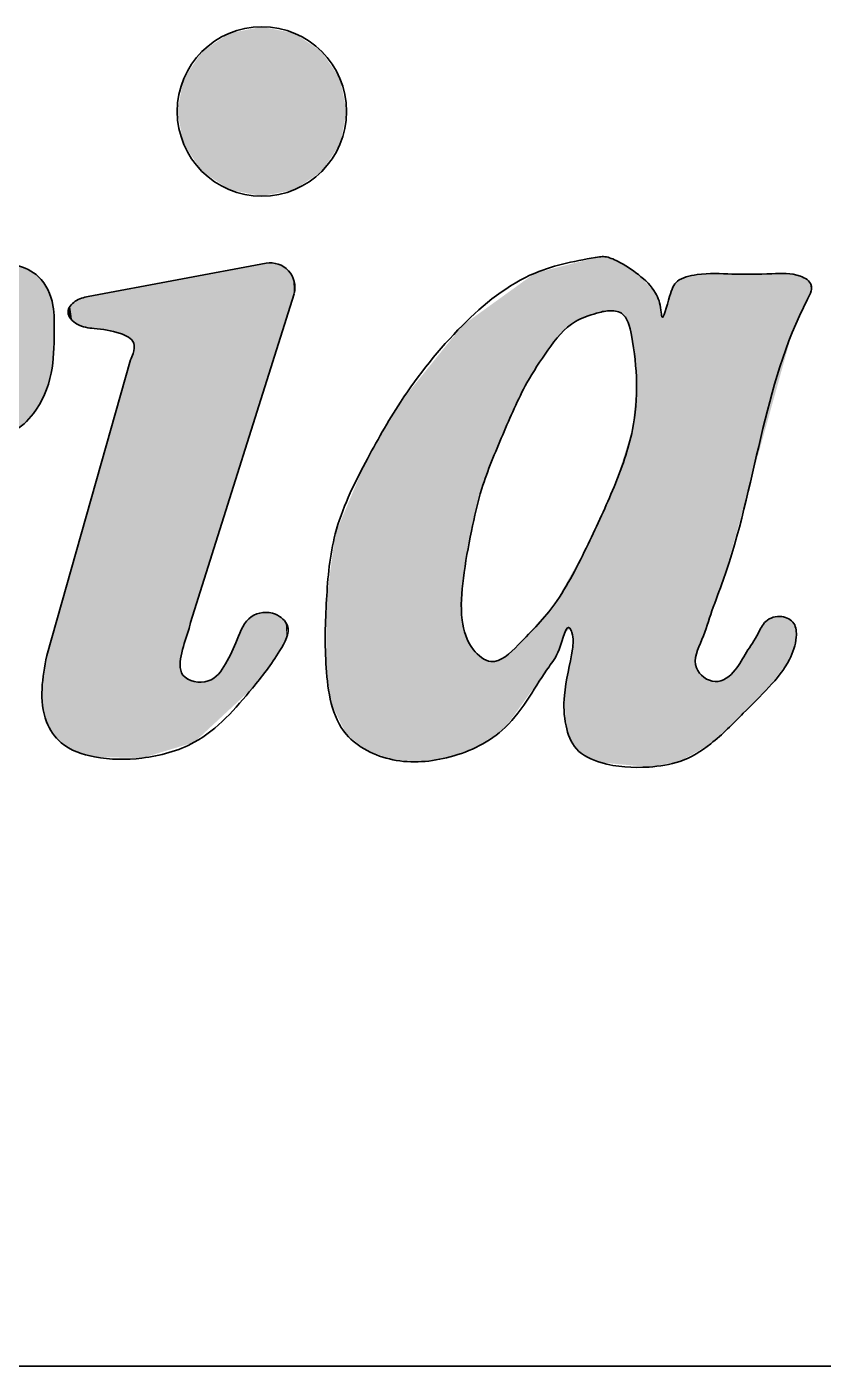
# Model space of a CAD drawing. Extents: x 23 to 417, y 3 to 294.
# Drawn here: x 306.993 to 308.525, y 38.238 to 40.814 of the extents above; entities that cross this region are included whole.
import ezdxf

# ---------------------------------------------------------------- set-up
doc = ezdxf.new("R2010")
doc.units = 0
doc.layers.get('0').update_dxf_attribs({"lineweight": 13})
doc.layers.add('6', color=7, linetype='Continuous', lineweight=13)

# ---------------------------------------------------------------- blocks, each defined once
blk = doc.blocks.new('BLOCK3403')
at = {"color": 6, "lineweight": 5}
for points in [[(308.0947, 40.3714), (307.9707, 40.3399), (308.0196, 40.2225), (307.9956, 40.1917)], [(308.0947, 40.3714), (308.0196, 40.2225), (308.089, 40.2628), (308.0485, 40.2469)], [(308.0947, 40.3714), (308.089, 40.2628), (308.1047, 40.3714), (308.1131, 40.2674)], [(308.1296, 40.3626), (308.1047, 40.3714), (308.1256, 40.2667), (308.1131, 40.2674)], [(308.1296, 40.3626), (308.1256, 40.2667), (308.1368, 40.2627)], [(308.1697, 40.3369), (308.1296, 40.3626), (308.15, 40.2449), (308.1368, 40.2627)], [(307.9707, 40.3399), (307.8309, 40.239), (307.9086, 40.0288), (307.8685, 39.9253)], [(307.9707, 40.3399), (307.9086, 40.0288), (307.9956, 40.1917), (307.9552, 40.1288)], [(308.1697, 40.3369), (308.15, 40.2449), (308.166, 40.1291), (308.1562, 40.2204)], [(308.1697, 40.3369), (308.166, 40.1291), (308.2027, 40.3015), (308.19, 39.39)], [(308.2495, 39.4008), (308.2446, 40.3243), (308.2328, 40.3048), (308.2398, 40.3192)], [(308.2446, 40.3243), (308.2495, 39.4008), (308.2616, 40.3326), (308.2793, 39.587)], [(308.2616, 40.3326), (308.2793, 39.587), (308.2824, 40.3369), (308.2796, 39.6005)], [(308.2824, 40.3369), (308.2796, 39.6005), (308.289, 39.6283)], [(308.3496, 40.3381), (308.2824, 40.3369), (308.2919, 39.6353), (308.289, 39.6283)], [(308.3496, 40.3381), (308.2919, 39.6353), (308.3328, 39.7494), (308.3112, 39.69)], [(308.4648, 40.2235), (308.3496, 40.3381), (308.3328, 39.7494)], [(308.4648, 40.2235), (308.4538, 40.3392), (308.3496, 40.3381), (308.4264, 40.3387)], [(308.4648, 40.2235), (308.4951, 40.2894), (308.4538, 40.3392), (308.4815, 40.3339)], [(308.4951, 40.2894), (308.4942, 40.3273), (308.4815, 40.3339)], [(308.5019, 40.3057), (308.499, 40.3227), (308.4951, 40.2894), (308.4942, 40.3273)], [(308.5026, 40.3115), (308.5019, 40.3171), (308.5019, 40.3057), (308.499, 40.3227)], [(308.2495, 39.4008), (308.2027, 40.3015), (308.19, 39.39)], [(308.2495, 39.4008), (308.2129, 40.2686), (308.2027, 40.3015), (308.2092, 40.2866)], [(308.2495, 39.4008), (308.2328, 40.3048), (308.2211, 40.2658), (308.2296, 40.2949)], [(308.2495, 39.4008), (308.2211, 40.2658), (308.2129, 40.2686), (308.2147, 40.256)], [(307.8309, 40.239), (307.7121, 40.0918), (307.8075, 39.4095), (307.7526, 39.4002)], [(307.8309, 40.239), (307.8075, 39.4095), (307.8329, 39.7529), (307.8305, 39.6725)], [(307.8309, 40.239), (307.8329, 39.7529), (307.8685, 39.9253), (307.8485, 39.8435)], [(308.1227, 39.9286), (308.19, 39.39), (308.1581, 40.0388), (308.166, 40.1291)], [(307.6445, 39.9755), (307.6476, 39.4216), (307.7121, 40.0918), (307.6969, 39.404)], [(307.7121, 40.0918), (307.6969, 39.404), (307.7526, 39.4002)], [(307.5866, 39.8386), (307.6077, 39.4529), (307.6445, 39.9755), (307.6476, 39.4216)], [(308.0727, 39.8185), (308.0976, 39.3986), (308.1227, 39.9286), (308.19, 39.39)], [(307.5696, 39.7118), (307.5789, 39.5121), (307.5866, 39.8386), (307.6077, 39.4529)], [(308.0727, 39.8185), (308.0086, 39.7037), (308.0276, 39.6469), (308.0169, 39.6156)], [(308.0727, 39.8185), (308.0276, 39.6469), (308.0415, 39.6485), (308.0378, 39.657)], [(308.0727, 39.8185), (308.0415, 39.6485), (308.0505, 39.4248), (308.0439, 39.6321)], [(308.0505, 39.4248), (308.0718, 39.4087), (308.0727, 39.8185), (308.0976, 39.3986)], [(307.5789, 39.5121), (307.5696, 39.7118), (307.569, 39.5808)], [(307.9976, 39.5828), (308.0169, 39.6156), (307.9383, 39.6249), (308.0086, 39.7037)], [(307.8638, 39.431), (307.8373, 39.6428), (307.8075, 39.4095), (307.8305, 39.6725)], [(308.4207, 39.5435), (308.4287, 39.6779), (308.3999, 39.6468), (308.4146, 39.67)], [(308.4601, 39.5967), (308.4287, 39.6779), (308.4207, 39.5435)], [(308.4601, 39.5967), (308.4454, 39.6792), (308.4287, 39.6779), (308.437, 39.6794)], [(308.4601, 39.5967), (308.4643, 39.671), (308.4454, 39.6792), (308.4587, 39.6749)], [(308.4207, 39.5435), (308.3999, 39.6468), (308.3714, 39.4933), (308.3775, 39.6106)], [(308.4688, 39.6174), (308.4686, 39.6661), (308.4601, 39.5967), (308.4643, 39.671)], [(308.4688, 39.6174), (308.4732, 39.6399), (308.4686, 39.6661), (308.473, 39.6538)], [(307.8638, 39.431), (307.868, 39.6005), (307.8373, 39.6428), (307.8524, 39.6155)], [(307.9976, 39.5828), (307.9383, 39.6249), (307.9131, 39.4657), (307.9322, 39.6187)], [(308.0426, 39.6164), (308.0377, 39.4454), (308.0439, 39.6321), (308.0505, 39.4248)], [(307.9131, 39.4657), (307.868, 39.6005), (307.8638, 39.431)], [(307.9131, 39.4657), (307.8929, 39.593), (307.868, 39.6005), (307.886, 39.5928)], [(307.9131, 39.4657), (307.9322, 39.6187), (307.8929, 39.593), (307.9064, 39.5978)], [(308.0426, 39.6164), (308.0273, 39.5274), (308.0377, 39.4454), (308.0303, 39.4693)], [(308.3714, 39.4933), (308.3775, 39.6106), (308.3385, 39.5607), (308.3559, 39.5766)], [(308.3089, 39.4347), (308.2811, 39.5805), (308.2495, 39.4008), (308.2793, 39.587)], [(308.3089, 39.4347), (308.2956, 39.5625), (308.2811, 39.5805), (308.2869, 39.5707)], [(308.3089, 39.4347), (308.3174, 39.5543), (308.2956, 39.5625), (308.3061, 39.5567)], [(308.3714, 39.4933), (308.3385, 39.5607), (308.3089, 39.4347), (308.3174, 39.5543)]]:
    blk.add_solid(points, dxfattribs=at)
blk = doc.blocks.new('BLOCK3404')
at = {"color": 6, "lineweight": 5}
for points in [[(307.4534, 40.3589), (307.1109, 40.295), (307.1731, 40.2238), (307.1225, 40.2334)], [(307.4534, 40.3589), (307.1731, 40.2238), (307.1987, 40.2053), (307.1888, 40.2166)], [(307.4534, 40.3589), (307.1987, 40.2053), (307.2146, 39.4071), (307.1997, 40.2007)], [(307.4534, 40.3589), (307.2146, 39.4071), (307.3053, 39.6566), (307.2911, 39.6093)], [(307.4534, 40.3589), (307.3053, 39.6566), (307.3083, 39.6677)], [(307.5067, 40.2982), (307.4534, 40.3589), (307.3083, 39.6677)], [(307.5067, 40.2982), (307.4652, 40.3595), (307.4534, 40.3589), (307.4593, 40.3596)], [(307.5067, 40.2982), (307.4767, 40.3571), (307.4652, 40.3595), (307.471, 40.3587)], [(307.5067, 40.2982), (307.4874, 40.352), (307.4767, 40.3571), (307.4822, 40.3549)], [(307.5067, 40.2982), (307.4964, 40.3444), (307.4874, 40.352), (307.4921, 40.3485)], [(307.5067, 40.2982), (307.5032, 40.3348), (307.4964, 40.3444), (307.5001, 40.3398)], [(307.5067, 40.2982), (307.5075, 40.3237), (307.5032, 40.3348), (307.5057, 40.3294)], [(307.5067, 40.2982), (307.5073, 40.3003), (307.5075, 40.3237), (307.5085, 40.3061)], [(307.5075, 40.3237), (307.5085, 40.3061), (307.5086, 40.3179), (307.5089, 40.312)], [(307.086, 40.2856), (307.0901, 40.2415), (307.1109, 40.295), (307.1061, 40.2356)], [(307.1109, 40.295), (307.1061, 40.2356), (307.1225, 40.2334)], [(307.0727, 40.2618), (307.0766, 40.2765), (307.0724, 40.2652)], [(307.0727, 40.2618), (307.0754, 40.2551), (307.0766, 40.2765), (307.0804, 40.2489)], [(307.0766, 40.2765), (307.0804, 40.2489), (307.086, 40.2856), (307.0901, 40.2415)], [(307.2146, 39.4071), (307.1997, 40.2007), (307.1975, 40.1854), (307.1989, 40.1905)], [(307.1926, 40.1729), (307.0314, 39.6042), (307.0592, 39.4365), (307.0427, 39.455)], [(307.1926, 40.1729), (307.0592, 39.4365), (307.1236, 39.4095), (307.0893, 39.419)], [(307.2146, 39.4071), (307.1975, 40.1854), (307.1236, 39.4095), (307.1926, 40.1729)], [(307.427, 39.5415), (307.4248, 39.6789), (307.4028, 39.6475), (307.4157, 39.6703)], [(307.4471, 39.687), (307.4248, 39.6789), (307.48, 39.6137), (307.427, 39.5415)], [(307.4471, 39.687), (307.48, 39.6137), (307.4595, 39.6868)], [(307.48, 39.6137), (307.4716, 39.6836), (307.4595, 39.6868)], [(307.4928, 39.6381), (307.4857, 39.6746), (307.48, 39.6137), (307.4716, 39.6836)], [(307.4944, 39.6618), (307.491, 39.6686), (307.4928, 39.6381), (307.4857, 39.6746)], [(307.427, 39.5415), (307.4028, 39.6475), (307.3755, 39.5883), (307.3977, 39.6351)], [(307.0314, 39.6042), (307.0224, 39.5403), (307.031, 39.477), (307.0233, 39.5081)], [(307.0314, 39.6042), (307.031, 39.477), (307.0427, 39.455)], [(307.2146, 39.4071), (307.2881, 39.5865), (307.2911, 39.6093)], [(307.3152, 39.4376), (307.2893, 39.5759), (307.2146, 39.4071), (307.2881, 39.5865)], [(307.315, 39.5543), (307.2935, 39.5668), (307.3152, 39.4376), (307.2893, 39.5759)], [(307.427, 39.5415), (307.3755, 39.5883), (307.342, 39.5554), (307.3616, 39.5686)], [(307.315, 39.5543), (307.3152, 39.4376), (307.3288, 39.5531)], [(307.427, 39.5415), (307.342, 39.5554), (307.3152, 39.4376), (307.3288, 39.5531)]]:
    blk.add_solid(points, dxfattribs=at)
blk = doc.blocks.new('BLOCK3405')
at = {"color": 6, "lineweight": 5}
for points in [[(307.5958, 40.5884), (307.3302, 40.7659), (307.4453, 40.8136), (307.383, 40.8012)], [(307.5958, 40.5884), (307.4453, 40.8136), (307.5605, 40.7659), (307.5077, 40.8012)], [(307.5958, 40.5884), (307.2825, 40.6508), (307.3302, 40.7659), (307.2949, 40.7131)], [(307.5958, 40.5884), (307.5605, 40.7659), (307.6082, 40.6508), (307.5958, 40.7131)], [(307.5958, 40.5884), (307.3302, 40.5356), (307.2825, 40.6508), (307.2949, 40.5884)], [(307.5958, 40.5884), (307.4453, 40.4879), (307.3302, 40.5356), (307.383, 40.5003)], [(307.5958, 40.5884), (307.5605, 40.5356), (307.4453, 40.4879), (307.5077, 40.5003)]]:
    blk.add_solid(points, dxfattribs=at)
blk = doc.blocks.new('BLOCK3406')
at = {"color": 6, "lineweight": 5}
for points in [[(306.5996, 39.9311), (306.5871, 40.352), (306.6129, 40.3709), (306.5978, 40.362)], [(306.5996, 39.9311), (306.6129, 40.3709), (306.5999, 39.9323)], [(306.6129, 40.3709), (306.6052, 39.9703), (306.5999, 39.9323)], [(306.6129, 40.3709), (306.6523, 40.3775), (306.6052, 39.9703), (306.6281, 40.0385)], [(306.6523, 40.3775), (306.6466, 40.1078), (306.6281, 40.0385)], [(306.6868, 40.374), (306.6631, 40.1769), (306.6523, 40.3775), (306.6466, 40.1078)], [(306.6782, 40.2256), (306.666, 40.1898), (306.6868, 40.374), (306.6631, 40.1769)], [(306.6868, 40.374), (306.6851, 40.2434), (306.6782, 40.2256)], [(306.6987, 40.3682), (306.6938, 40.2647), (306.6868, 40.374), (306.6851, 40.2434)], [(306.7086, 40.3596), (306.7081, 40.2853), (306.6987, 40.3682), (306.6938, 40.2647)], [(306.5392, 40.3424), (306.4894, 39.4232), (306.4588, 40.338)], [(306.5392, 40.3424), (306.4932, 39.4235), (306.4894, 39.4232), (306.4913, 39.4233)], [(306.5392, 40.3424), (306.4969, 39.4244), (306.4932, 39.4235), (306.4951, 39.4239)], [(306.5392, 40.3424), (306.5005, 39.4258), (306.4969, 39.4244), (306.4987, 39.425)], [(306.5392, 40.3424), (306.5037, 39.4279), (306.5005, 39.4258), (306.5021, 39.4268)], [(306.5392, 40.3424), (306.5066, 39.4304), (306.5037, 39.4279), (306.5052, 39.429)], [(306.5392, 40.3424), (306.5091, 39.4333), (306.5066, 39.4304), (306.5079, 39.4318)], [(306.5392, 40.3424), (306.5111, 39.4365), (306.5091, 39.4333), (306.5101, 39.4349)], [(306.5392, 40.3424), (306.5125, 39.4401), (306.5111, 39.4365), (306.5119, 39.4383)], [(306.5996, 39.9311), (306.5998, 39.9305), (306.5392, 40.3424), (306.5125, 39.4401)], [(306.5996, 39.9311), (306.5392, 40.3424), (306.5871, 40.352), (306.5649, 40.3436)], [(306.7151, 40.3003), (306.7081, 40.2853), (306.7143, 40.3503), (306.7086, 40.3596)], [(306.7151, 40.3003), (306.7143, 40.3503), (306.7188, 40.3168), (306.7191, 40.3283)], [(306.8415, 40.0703), (306.8179, 40.0828), (306.8783, 40.3431), (306.8406, 40.3164)], [(306.8415, 40.0703), (306.8783, 40.3431), (306.8637, 40.0484)], [(306.8916, 40.03), (306.8637, 40.0484), (306.922, 40.3575), (306.8783, 40.3431)], [(306.8916, 40.03), (306.922, 40.3575), (306.9211, 40.0234)], [(306.9211, 40.0234), (306.922, 40.3575), (306.9446, 40.0263), (306.9474, 40.3588)], [(306.9446, 40.0263), (306.9474, 40.3588), (306.9669, 40.0352), (306.9729, 40.3551)], [(306.9669, 40.0352), (306.9729, 40.3551), (306.988, 40.0502), (306.9958, 40.3466)], [(306.988, 40.0502), (306.9958, 40.3466), (307.0057, 40.0696), (307.0155, 40.333)], [(306.4284, 40.3336), (306.4056, 40.2176), (306.3934, 40.313), (306.4004, 40.2209)], [(306.4284, 40.3336), (306.4218, 40.1792), (306.4056, 40.2176), (306.4165, 40.201)], [(306.4284, 40.3336), (306.4588, 40.338), (306.4218, 40.1792), (306.4894, 39.4232)], [(306.7967, 40.077), (306.8022, 40.2777), (306.811, 40.0825), (306.8406, 40.3164)], [(306.811, 40.0825), (306.8406, 40.3164), (306.8179, 40.0828)], [(307.0057, 40.0696), (307.0155, 40.333), (307.027, 40.1063), (307.0336, 40.3081)], [(306.3249, 40.2416), (306.3225, 40.2543), (306.3282, 40.2951), (306.3232, 40.2787)], [(306.3249, 40.2416), (306.3282, 40.2951), (306.3278, 40.2364)], [(306.3373, 40.2299), (306.3278, 40.2364), (306.3327, 40.3024), (306.3282, 40.2951)], [(306.3373, 40.2299), (306.3327, 40.3024), (306.3389, 40.308)], [(306.3499, 40.2268), (306.3373, 40.2299), (306.3456, 40.3106), (306.3389, 40.308)], [(306.3499, 40.2268), (306.3456, 40.3106), (306.3578, 40.226), (306.3614, 40.3108)], [(306.3878, 40.2244), (306.3578, 40.226), (306.3696, 40.3101), (306.3614, 40.3108)], [(306.3878, 40.2244), (306.3696, 40.3101), (306.3934, 40.313), (306.3819, 40.3103)], [(306.3878, 40.2244), (306.3934, 40.313), (306.4004, 40.2209)], [(307.027, 40.1063), (307.0336, 40.3081), (307.04, 40.1477), (307.0433, 40.2776)], [(306.3232, 40.2787), (306.3225, 40.2543), (306.3223, 40.2611)], [(306.7686, 40.0542), (306.7744, 40.2457), (306.7967, 40.077), (306.8022, 40.2777)], [(307.04, 40.1477), (307.0433, 40.2776), (307.0458, 40.2251)], [(306.7623, 40.0474), (306.7325, 40.1911), (306.7686, 40.0542), (306.7744, 40.2457)], [(306.7623, 40.0474), (306.7051, 39.9581), (306.7325, 40.1911), (306.721, 40.1738)], [(306.4212, 40.1289), (306.4218, 40.1792), (306.2766, 39.4232), (306.4894, 39.4232)], [(306.7051, 39.9581), (306.6924, 40.1193), (306.721, 40.1738)], [(306.4212, 40.1289), (306.2542, 39.4383), (306.2531, 39.4533), (306.2534, 39.4405)], [(306.4212, 40.1289), (306.2564, 39.434), (306.2542, 39.4383), (306.2552, 39.4361)], [(306.4212, 40.1289), (306.2594, 39.4303), (306.2564, 39.434), (306.2578, 39.4321)], [(306.4212, 40.1289), (306.2631, 39.4273), (306.2594, 39.4303), (306.2612, 39.4287)], [(306.4212, 40.1289), (306.2673, 39.425), (306.2631, 39.4273), (306.2652, 39.4261)], [(306.4212, 40.1289), (306.2719, 39.4236), (306.2673, 39.425), (306.2696, 39.4242)], [(306.4212, 40.1289), (306.2766, 39.4232), (306.2719, 39.4236), (306.2743, 39.4233)], [(306.6551, 39.8712), (306.6752, 40.0759), (306.7051, 39.9581), (306.6924, 40.1193)], [(306.636, 39.8292), (306.6496, 40.0193), (306.6551, 39.8712), (306.6752, 40.0759)], [(306.6144, 39.9467), (306.6154, 39.9497), (306.636, 39.8292), (306.6496, 40.0193)], [(306.636, 39.8292), (306.5125, 39.4401), (306.6007, 39.9307), (306.5998, 39.9305)], [(306.636, 39.8292), (306.6007, 39.9307), (306.604, 39.932), (306.6008, 39.9307)], [(306.636, 39.8292), (306.604, 39.932), (306.6144, 39.9467), (306.6088, 39.9358)], [(306.2531, 39.4533), (306.2525, 39.4452), (306.2524, 39.4476)], [(306.2531, 39.4533), (306.2534, 39.4405), (306.2525, 39.4452), (306.2528, 39.4428)]]:
    blk.add_solid(points, dxfattribs=at)
blk = doc.blocks.new('BLOCK3436')
at = {"color": 6, "lineweight": 5}
for points in [[(308.0947, 40.3714), (307.9707, 40.3399), (308.0196, 40.2225), (307.9956, 40.1917)], [(308.0947, 40.3714), (308.0196, 40.2225), (308.089, 40.2628), (308.0485, 40.2469)], [(308.0947, 40.3714), (308.089, 40.2628), (308.1047, 40.3714), (308.1131, 40.2674)], [(308.1296, 40.3626), (308.1047, 40.3714), (308.1256, 40.2667), (308.1131, 40.2674)], [(308.1296, 40.3626), (308.1256, 40.2667), (308.1368, 40.2627)], [(308.1697, 40.3369), (308.1296, 40.3626), (308.15, 40.2449), (308.1368, 40.2627)], [(307.9707, 40.3399), (307.8309, 40.239), (307.9086, 40.0288), (307.8685, 39.9253)], [(307.9707, 40.3399), (307.9086, 40.0288), (307.9956, 40.1917), (307.9552, 40.1288)], [(308.1697, 40.3369), (308.15, 40.2449), (308.166, 40.1291), (308.1562, 40.2204)], [(308.1697, 40.3369), (308.166, 40.1291), (308.2027, 40.3015), (308.19, 39.39)], [(308.2495, 39.4008), (308.2446, 40.3243), (308.2328, 40.3048), (308.2398, 40.3192)], [(308.2446, 40.3243), (308.2495, 39.4008), (308.2616, 40.3326), (308.2793, 39.587)], [(308.2616, 40.3326), (308.2793, 39.587), (308.2824, 40.3369), (308.2796, 39.6005)], [(308.2824, 40.3369), (308.2796, 39.6005), (308.289, 39.6283)], [(308.3496, 40.3381), (308.2824, 40.3369), (308.2919, 39.6353), (308.289, 39.6283)], [(308.3496, 40.3381), (308.2919, 39.6353), (308.3328, 39.7494), (308.3112, 39.69)], [(308.4648, 40.2235), (308.3496, 40.3381), (308.3328, 39.7494)], [(308.4648, 40.2235), (308.4538, 40.3392), (308.3496, 40.3381), (308.4264, 40.3387)], [(308.4648, 40.2235), (308.4951, 40.2894), (308.4538, 40.3392), (308.4815, 40.3339)], [(308.4951, 40.2894), (308.4942, 40.3273), (308.4815, 40.3339)], [(308.5019, 40.3057), (308.499, 40.3227), (308.4951, 40.2894), (308.4942, 40.3273)], [(308.5026, 40.3115), (308.5019, 40.3171), (308.5019, 40.3057), (308.499, 40.3227)], [(308.2495, 39.4008), (308.2027, 40.3015), (308.19, 39.39)], [(308.2495, 39.4008), (308.2129, 40.2686), (308.2027, 40.3015), (308.2092, 40.2866)], [(308.2495, 39.4008), (308.2328, 40.3048), (308.2211, 40.2658), (308.2296, 40.2949)], [(308.2495, 39.4008), (308.2211, 40.2658), (308.2129, 40.2686), (308.2147, 40.256)], [(307.8309, 40.239), (307.7121, 40.0918), (307.8075, 39.4095), (307.7526, 39.4002)], [(307.8309, 40.239), (307.8075, 39.4095), (307.8329, 39.7529), (307.8305, 39.6725)], [(307.8309, 40.239), (307.8329, 39.7529), (307.8685, 39.9253), (307.8485, 39.8435)], [(308.1227, 39.9286), (308.19, 39.39), (308.1581, 40.0388), (308.166, 40.1291)], [(307.6445, 39.9755), (307.6476, 39.4216), (307.7121, 40.0918), (307.6969, 39.404)], [(307.7121, 40.0918), (307.6969, 39.404), (307.7526, 39.4002)], [(307.5866, 39.8386), (307.6077, 39.4529), (307.6445, 39.9755), (307.6476, 39.4216)], [(308.0727, 39.8185), (308.0976, 39.3986), (308.1227, 39.9286), (308.19, 39.39)], [(307.5696, 39.7118), (307.5789, 39.5121), (307.5866, 39.8386), (307.6077, 39.4529)], [(308.0727, 39.8185), (308.0086, 39.7037), (308.0276, 39.6469), (308.0169, 39.6156)], [(308.0727, 39.8185), (308.0276, 39.6469), (308.0415, 39.6485), (308.0378, 39.657)], [(308.0727, 39.8185), (308.0415, 39.6485), (308.0505, 39.4248), (308.0439, 39.6321)], [(308.0505, 39.4248), (308.0718, 39.4087), (308.0727, 39.8185), (308.0976, 39.3986)], [(307.5789, 39.5121), (307.5696, 39.7118), (307.569, 39.5808)], [(307.9976, 39.5828), (308.0169, 39.6156), (307.9383, 39.6249), (308.0086, 39.7037)], [(307.8638, 39.431), (307.8373, 39.6428), (307.8075, 39.4095), (307.8305, 39.6725)], [(308.4207, 39.5435), (308.4287, 39.6779), (308.3999, 39.6468), (308.4146, 39.67)], [(308.4601, 39.5967), (308.4287, 39.6779), (308.4207, 39.5435)], [(308.4601, 39.5967), (308.4454, 39.6792), (308.4287, 39.6779), (308.437, 39.6794)], [(308.4601, 39.5967), (308.4643, 39.671), (308.4454, 39.6792), (308.4587, 39.6749)], [(308.4207, 39.5435), (308.3999, 39.6468), (308.3714, 39.4933), (308.3775, 39.6106)], [(308.4688, 39.6174), (308.4686, 39.6661), (308.4601, 39.5967), (308.4643, 39.671)], [(308.4688, 39.6174), (308.4732, 39.6399), (308.4686, 39.6661), (308.473, 39.6538)], [(307.8638, 39.431), (307.868, 39.6005), (307.8373, 39.6428), (307.8524, 39.6155)], [(307.9976, 39.5828), (307.9383, 39.6249), (307.9131, 39.4657), (307.9322, 39.6187)], [(308.0426, 39.6164), (308.0377, 39.4454), (308.0439, 39.6321), (308.0505, 39.4248)], [(307.9131, 39.4657), (307.868, 39.6005), (307.8638, 39.431)], [(307.9131, 39.4657), (307.8929, 39.593), (307.868, 39.6005), (307.886, 39.5928)], [(307.9131, 39.4657), (307.9322, 39.6187), (307.8929, 39.593), (307.9064, 39.5978)], [(308.0426, 39.6164), (308.0273, 39.5274), (308.0377, 39.4454), (308.0303, 39.4693)], [(308.3714, 39.4933), (308.3775, 39.6106), (308.3385, 39.5607), (308.3559, 39.5766)], [(308.3089, 39.4347), (308.2811, 39.5805), (308.2495, 39.4008), (308.2793, 39.587)], [(308.3089, 39.4347), (308.2956, 39.5625), (308.2811, 39.5805), (308.2869, 39.5707)], [(308.3089, 39.4347), (308.3174, 39.5543), (308.2956, 39.5625), (308.3061, 39.5567)], [(308.3714, 39.4933), (308.3385, 39.5607), (308.3089, 39.4347), (308.3174, 39.5543)]]:
    blk.add_solid(points, dxfattribs=at)
blk = doc.blocks.new('BLOCK3437')
at = {"color": 6, "lineweight": 5}
for points in [[(307.453, 40.3588), (307.1225, 40.2334), (307.1109, 40.295)], [(307.453, 40.3588), (307.1888, 40.2166), (307.1225, 40.2334), (307.1731, 40.2238)], [(307.453, 40.3588), (307.1997, 40.2007), (307.1888, 40.2166), (307.1987, 40.2053)], [(307.2146, 39.4071), (307.1997, 40.2007), (307.2911, 39.6093), (307.453, 40.3588)], [(307.3053, 39.6566), (307.2911, 39.6093), (307.3083, 39.6677), (307.453, 40.3588)], [(307.5067, 40.2982), (307.3083, 39.6677), (307.4593, 40.3596), (307.453, 40.3588)], [(307.5067, 40.2982), (307.4593, 40.3596), (307.471, 40.3587), (307.4652, 40.3595)], [(307.5067, 40.2982), (307.471, 40.3587), (307.4822, 40.3549), (307.4767, 40.3571)], [(307.5067, 40.2982), (307.4822, 40.3549), (307.4921, 40.3485), (307.4874, 40.352)], [(307.5067, 40.2982), (307.4921, 40.3485), (307.5001, 40.3398), (307.4964, 40.3444)], [(307.5067, 40.2982), (307.5001, 40.3398), (307.5057, 40.3294), (307.5032, 40.3348)], [(307.5067, 40.2982), (307.5057, 40.3294), (307.5073, 40.3003), (307.5075, 40.3237)], [(307.5085, 40.3061), (307.5073, 40.3003), (307.5086, 40.3179), (307.5075, 40.3237)], [(307.5085, 40.3061), (307.5086, 40.3179), (307.5089, 40.312)], [(307.1109, 40.295), (307.0901, 40.2415), (307.086, 40.2856), (307.0804, 40.2489)], [(307.1225, 40.2334), (307.1061, 40.2356), (307.1109, 40.295), (307.0901, 40.2415)], [(307.0766, 40.2765), (307.0727, 40.2618), (307.0724, 40.2652)], [(307.0766, 40.2765), (307.0754, 40.2551), (307.0727, 40.2618)], [(307.086, 40.2856), (307.0804, 40.2489), (307.0766, 40.2765), (307.0754, 40.2551)], [(307.2146, 39.4071), (307.1975, 40.1854), (307.1997, 40.2007), (307.1989, 40.1905)], [(307.1926, 40.1729), (307.0592, 39.4365), (307.0314, 39.6042), (307.0427, 39.455)], [(307.1926, 40.1729), (307.1236, 39.4095), (307.0592, 39.4365), (307.0893, 39.419)], [(307.2146, 39.4071), (307.1236, 39.4095), (307.1975, 40.1854), (307.1926, 40.1729)], [(307.4157, 39.6703), (307.4248, 39.6789), (307.427, 39.5415), (307.4471, 39.687)], [(307.427, 39.5415), (307.4471, 39.687), (307.48, 39.6137), (307.4595, 39.6868)], [(307.4595, 39.6868), (307.4716, 39.6836), (307.48, 39.6137), (307.4857, 39.6746)], [(307.48, 39.6137), (307.4857, 39.6746), (307.4928, 39.6381), (307.491, 39.6686)], [(307.427, 39.5415), (307.3755, 39.5883), (307.4028, 39.6475), (307.3977, 39.6351)], [(307.427, 39.5415), (307.4028, 39.6475), (307.4157, 39.6703)], [(307.4928, 39.6381), (307.491, 39.6686), (307.4944, 39.6618)], [(307.0314, 39.6042), (307.0233, 39.5081), (307.0224, 39.5403)], [(307.0314, 39.6042), (307.0427, 39.455), (307.0233, 39.5081), (307.031, 39.477)], [(307.2146, 39.4071), (307.2911, 39.6093), (307.2893, 39.5759), (307.2881, 39.5865)], [(307.3152, 39.4376), (307.2146, 39.4071), (307.2935, 39.5668), (307.2893, 39.5759)], [(307.427, 39.5415), (307.342, 39.5554), (307.3755, 39.5883), (307.3616, 39.5686)], [(307.3152, 39.4376), (307.2935, 39.5668), (307.3288, 39.5531), (307.315, 39.5543)], [(307.427, 39.5415), (307.3152, 39.4376), (307.342, 39.5554), (307.3288, 39.5531)]]:
    blk.add_solid(points, dxfattribs=at)
blk = doc.blocks.new('BLOCK3438')
at = {"color": 6, "lineweight": 5}
for points in [[(307.5958, 40.5884), (307.3302, 40.7659), (307.4453, 40.8136), (307.383, 40.8012)], [(307.5958, 40.5884), (307.4453, 40.8136), (307.5605, 40.7659), (307.5077, 40.8012)], [(307.5958, 40.5884), (307.2825, 40.6508), (307.3302, 40.7659), (307.2949, 40.7131)], [(307.5958, 40.5884), (307.5605, 40.7659), (307.6082, 40.6508), (307.5958, 40.7131)], [(307.5958, 40.5884), (307.3302, 40.5356), (307.2825, 40.6508), (307.2949, 40.5884)], [(307.5958, 40.5884), (307.4453, 40.4879), (307.3302, 40.5356), (307.383, 40.5003)], [(307.5958, 40.5884), (307.5605, 40.5356), (307.4453, 40.4879), (307.5077, 40.5003)]]:
    blk.add_solid(points, dxfattribs=at)
blk = doc.blocks.new('BLOCK3439')
at = {"color": 6, "lineweight": 5}
for points in [[(306.6129, 40.3709), (306.5978, 40.362), (306.5999, 39.9323), (306.5996, 39.9311)], [(306.6129, 40.3709), (306.5999, 39.9323), (306.6281, 40.0385), (306.6052, 39.9703)], [(306.6129, 40.3709), (306.6281, 40.0385), (306.6523, 40.3775)], [(306.6281, 40.0385), (306.6466, 40.1078), (306.6523, 40.3775), (306.6631, 40.1769)], [(306.6523, 40.3775), (306.6631, 40.1769), (306.6868, 40.374), (306.666, 40.1898)], [(306.6868, 40.374), (306.666, 40.1898), (306.6782, 40.2256)], [(306.6782, 40.2256), (306.6851, 40.2434), (306.6868, 40.374), (306.6938, 40.2647)], [(306.6868, 40.374), (306.6938, 40.2647), (306.6987, 40.3682), (306.7081, 40.2853)], [(306.6987, 40.3682), (306.7081, 40.2853), (306.7086, 40.3596)], [(306.5392, 40.3424), (306.4588, 40.338), (306.4913, 39.4233), (306.4894, 39.4232)], [(306.5392, 40.3424), (306.4913, 39.4233), (306.4951, 39.4239), (306.4932, 39.4235)], [(306.5392, 40.3424), (306.4951, 39.4239), (306.4987, 39.425), (306.4969, 39.4244)], [(306.5392, 40.3424), (306.4987, 39.425), (306.5021, 39.4268), (306.5005, 39.4258)], [(306.5392, 40.3424), (306.5021, 39.4268), (306.5052, 39.429), (306.5037, 39.4279)], [(306.5392, 40.3424), (306.5052, 39.429), (306.5079, 39.4318), (306.5066, 39.4304)], [(306.5392, 40.3424), (306.5079, 39.4318), (306.5101, 39.4349), (306.5091, 39.4333)], [(306.5392, 40.3424), (306.5101, 39.4349), (306.5119, 39.4383), (306.5111, 39.4365)], [(306.5392, 40.3424), (306.5119, 39.4383), (306.5125, 39.4401)], [(306.5996, 39.9311), (306.5649, 40.3436), (306.5125, 39.4401), (306.5392, 40.3424)], [(306.5996, 39.9311), (306.5978, 40.362), (306.5649, 40.3436), (306.5871, 40.352)], [(306.7151, 40.3003), (306.7143, 40.3503), (306.7081, 40.2853), (306.7086, 40.3596)], [(306.7151, 40.3003), (306.7188, 40.3168), (306.7143, 40.3503), (306.7191, 40.3283)], [(306.8783, 40.3431), (306.8406, 40.3164), (306.8637, 40.0484), (306.8415, 40.0703)], [(306.8783, 40.3431), (306.8637, 40.0484), (306.922, 40.3575), (306.8916, 40.03)], [(306.8916, 40.03), (306.9211, 40.0234), (306.922, 40.3575), (306.9446, 40.0263)], [(306.922, 40.3575), (306.9446, 40.0263), (306.9474, 40.3588), (306.9669, 40.0352)], [(306.9474, 40.3588), (306.9669, 40.0352), (306.9729, 40.3551), (306.988, 40.0502)], [(306.9729, 40.3551), (306.988, 40.0502), (306.9958, 40.3466), (307.0057, 40.0696)], [(306.9958, 40.3466), (307.0057, 40.0696), (307.0155, 40.333), (307.027, 40.1063)], [(306.4284, 40.3336), (306.3934, 40.313), (306.4056, 40.2176), (306.4004, 40.2209)], [(306.4284, 40.3336), (306.4056, 40.2176), (306.4218, 40.1792), (306.4165, 40.201)], [(306.4284, 40.3336), (306.4218, 40.1792), (306.4588, 40.338), (306.4894, 39.4232)], [(306.8022, 40.2777), (306.811, 40.0825), (306.8406, 40.3164), (306.8179, 40.0828)], [(306.8406, 40.3164), (306.8179, 40.0828), (306.8415, 40.0703)], [(307.0155, 40.333), (307.027, 40.1063), (307.0336, 40.3081), (307.04, 40.1477)], [(306.3232, 40.2787), (306.3249, 40.2416), (306.3282, 40.2951)], [(306.3249, 40.2416), (306.3278, 40.2364), (306.3282, 40.2951), (306.3373, 40.2299)], [(306.3282, 40.2951), (306.3373, 40.2299), (306.3327, 40.3024), (306.3389, 40.308)], [(306.3499, 40.2268), (306.3456, 40.3106), (306.3373, 40.2299), (306.3389, 40.308)], [(306.3499, 40.2268), (306.3578, 40.226), (306.3456, 40.3106), (306.3614, 40.3108)], [(306.3878, 40.2244), (306.3614, 40.3108), (306.3578, 40.226)], [(306.3878, 40.2244), (306.3819, 40.3103), (306.3614, 40.3108), (306.3696, 40.3101)], [(306.3878, 40.2244), (306.4004, 40.2209), (306.3819, 40.3103), (306.3934, 40.313)], [(307.0336, 40.3081), (307.04, 40.1477), (307.0433, 40.2776), (307.0458, 40.2251)], [(306.3232, 40.2787), (306.3223, 40.2611), (306.3249, 40.2416), (306.3225, 40.2543)], [(306.7744, 40.2457), (306.7967, 40.077), (306.8022, 40.2777), (306.811, 40.0825)], [(306.7744, 40.2457), (306.7325, 40.1911), (306.7623, 40.0474), (306.721, 40.1738)], [(306.7623, 40.0474), (306.7686, 40.0542), (306.7744, 40.2457), (306.7967, 40.077)], [(306.4212, 40.1289), (306.2766, 39.4232), (306.4218, 40.1792), (306.4894, 39.4232)], [(306.7623, 40.0474), (306.721, 40.1738), (306.7051, 39.9581), (306.6924, 40.1193)], [(306.4212, 40.1289), (306.2531, 39.4533), (306.2542, 39.4381), (306.2534, 39.4404)], [(306.4212, 40.1289), (306.2542, 39.4381), (306.2565, 39.434), (306.2552, 39.436)], [(306.4212, 40.1289), (306.2565, 39.434), (306.2595, 39.4303), (306.2579, 39.432)], [(306.4212, 40.1289), (306.2595, 39.4303), (306.2632, 39.4273), (306.2613, 39.4287)], [(306.4212, 40.1289), (306.2632, 39.4273), (306.2674, 39.425), (306.2652, 39.426)], [(306.4212, 40.1289), (306.2674, 39.425), (306.2719, 39.4236), (306.2696, 39.4242)], [(306.4212, 40.1289), (306.2719, 39.4236), (306.2766, 39.4232), (306.2743, 39.4233)], [(306.7051, 39.9581), (306.6924, 40.1193), (306.6752, 40.0759)], [(306.7051, 39.9581), (306.6752, 40.0759), (306.6551, 39.8712), (306.6496, 40.0193)], [(306.6551, 39.8712), (306.6496, 40.0193), (306.636, 39.8292), (306.6154, 39.9497)], [(306.5996, 39.9311), (306.5125, 39.4401), (306.5998, 39.9305)], [(306.636, 39.8292), (306.6007, 39.9307), (306.5125, 39.4401), (306.5998, 39.9305)], [(306.636, 39.8292), (306.604, 39.932), (306.6007, 39.9307), (306.6008, 39.9307)], [(306.636, 39.8292), (306.6144, 39.9467), (306.604, 39.932), (306.6088, 39.9358)], [(306.636, 39.8292), (306.6154, 39.9497), (306.6144, 39.9467)], [(306.2531, 39.4533), (306.2524, 39.4474), (306.2529, 39.4427), (306.2525, 39.445)], [(306.2531, 39.4533), (306.2529, 39.4427), (306.2534, 39.4404)]]:
    blk.add_solid(points, dxfattribs=at)

msp = doc.modelspace()

# ---------------------------------------------------------------- linework, layer by layer
at = {"color": 7, "lineweight": 35}
msp.add_line((250.7625, 38.2375), (337.7625, 38.2375), dxfattribs=at)
at = {"layer": '6', "color": 6, "lineweight": 35, "ltscale": 0.00871}
msp.add_line((307.1109, 40.295), (307.4534, 40.3589), dxfattribs=at)
msp.add_line((307.1109, 40.295), (307.4534, 40.3589), dxfattribs=at)
at = {"layer": '6', "color": 6, "lineweight": 35, "ltscale": 0.01658}
msp.add_line((307.5073, 40.3003), (307.3083, 39.6677), dxfattribs=at)
msp.add_line((307.5073, 40.3003), (307.3083, 39.6677), dxfattribs=at)
at = {"layer": '6', "color": 6, "lineweight": 35, "ltscale": 0.014777}
msp.add_line((307.1926, 40.1729), (307.0314, 39.6042), dxfattribs=at)
msp.add_line((307.1926, 40.1729), (307.0314, 39.6042), dxfattribs=at)
at = {"layer": '6', "color": 6, "lineweight": 35}
msp.add_circle((307.4453, 40.6508), 0.1629, dxfattribs=at)
msp.add_circle((307.4453, 40.6508), 0.1629, dxfattribs=at)
msp.add_arc((307.4617, 40.3124), 0.0472, 345.222, 460.0834, dxfattribs=at)
msp.add_arc((307.4617, 40.3124), 0.0472, 345.222, 460.0834, dxfattribs=at)
for points, knots in [([(308.0947, 40.3714), (308.0522, 40.3638), (307.9524, 40.346), (307.8215, 40.2388), (307.7186, 40.1093), (307.6412, 39.9722), (307.5801, 39.8477), (307.5682, 39.7099), (307.5648, 39.5825), (307.585, 39.4492), (307.6995, 39.3931), (307.812, 39.4036), (307.9286, 39.459), (307.9791, 39.5616), (308.0188, 39.6095), (308.0323, 39.6721), (308.0453, 39.6401), (308.0415, 39.5978), (308.0245, 39.5382), (308.0267, 39.4724), (308.0464, 39.4187), (308.1101, 39.3904), (308.1791, 39.3869), (308.2534, 39.3974), (308.3157, 39.4359), (308.3674, 39.4902), (308.4206, 39.5413), (308.4597, 39.5891), (308.4749, 39.6326), (308.4728, 39.6686), (308.4439, 39.6836), (308.4123, 39.6742), (308.3985, 39.6414), (308.3769, 39.6117), (308.3584, 39.5744), (308.3184, 39.5428), (308.2665, 39.5819), (308.2947, 39.6372), (308.3107, 39.6914), (308.395, 39.9062), (308.4082, 40.1289), (308.5024, 40.3032), (308.5034, 40.323), (308.4714, 40.3416), (308.4197, 40.3376), (308.352, 40.3372), (308.2934, 40.3408), (308.2413, 40.3288), (308.2297, 40.2984), (308.2152, 40.2403), (308.2124, 40.2783), (308.2038, 40.3062), (308.1703, 40.3385), (308.1366, 40.3598), (308.1102, 40.3721), (308.098, 40.3715), (308.0947, 40.3714)], [0, 0, 0, 0, 0.527337, 1.238463, 2.018601, 2.573306, 3.186137, 3.713689, 4.254253, 4.805159, 5.224839, 5.681307, 6.174636, 6.770285, 6.927219, 7.118151, 7.156253, 7.288696, 7.661124, 7.901243, 8.102639, 8.324823, 8.707689, 8.956733, 9.238912, 9.592288, 9.882498, 10.155453, 10.341606, 10.451422, 10.561138, 10.694025, 10.806988, 10.982671, 11.148578, 11.332493, 11.517058, 11.74724, 11.986673, 12.24729, 14.572794, 14.645565, 14.692531, 14.80144, 15.029824, 15.346393, 15.623426, 15.787654, 15.923646, 16.095808, 16.148246, 16.290555, 16.489985, 16.686543, 16.79505, 16.836655, 16.836655, 16.836655, 16.836655]), ([(308.0947, 40.3714), (308.0522, 40.3638), (307.9524, 40.346), (307.8215, 40.2388), (307.7186, 40.1093), (307.6412, 39.9722), (307.5801, 39.8477), (307.5682, 39.7099), (307.5648, 39.5825), (307.585, 39.4492), (307.6995, 39.3931), (307.812, 39.4036), (307.9286, 39.459), (307.9791, 39.5616), (308.0188, 39.6095), (308.0323, 39.6721), (308.0453, 39.6401), (308.0415, 39.5978), (308.0245, 39.5382), (308.0267, 39.4724), (308.0464, 39.4187), (308.1101, 39.3904), (308.1791, 39.3869), (308.2534, 39.3974), (308.3157, 39.4359), (308.3674, 39.4902), (308.4206, 39.5413), (308.4597, 39.5891), (308.4749, 39.6326), (308.4728, 39.6686), (308.4439, 39.6836), (308.4123, 39.6742), (308.3985, 39.6414), (308.3769, 39.6117), (308.3584, 39.5744), (308.3184, 39.5428), (308.2665, 39.5819), (308.2947, 39.6372), (308.3107, 39.6914), (308.395, 39.9062), (308.4082, 40.1289), (308.5024, 40.3032), (308.5034, 40.323), (308.4714, 40.3416), (308.4197, 40.3376), (308.352, 40.3372), (308.2934, 40.3408), (308.2413, 40.3288), (308.2297, 40.2984), (308.2152, 40.2403), (308.2124, 40.2783), (308.2038, 40.3062), (308.1703, 40.3385), (308.1366, 40.3598), (308.1102, 40.3721), (308.098, 40.3715), (308.0947, 40.3714)], [0, 0, 0, 0, 0.527337, 1.238463, 2.018601, 2.573306, 3.186137, 3.713689, 4.254253, 4.805159, 5.224839, 5.681307, 6.174636, 6.770285, 6.927219, 7.118151, 7.156253, 7.288696, 7.661124, 7.901243, 8.102639, 8.324823, 8.707689, 8.956733, 9.238912, 9.592288, 9.882498, 10.155453, 10.341606, 10.451422, 10.561138, 10.694025, 10.806988, 10.982671, 11.148578, 11.332493, 11.517058, 11.74724, 11.986673, 12.24729, 14.572794, 14.645565, 14.692531, 14.80144, 15.029824, 15.346393, 15.623426, 15.787654, 15.923646, 16.095808, 16.148246, 16.290555, 16.489985, 16.686543, 16.79505, 16.836655, 16.836655, 16.836655, 16.836655]), ([(306.721, 40.1738), (306.7309, 40.1894), (306.7458, 40.2054), (306.7725, 40.2458), (306.8042, 40.2797), (306.8365, 40.315), (306.8786, 40.346), (306.9228, 40.3606), (306.9726, 40.3587), (307.0234, 40.3345), (307.0466, 40.2835), (307.0458, 40.2166), (307.0446, 40.1434), (307.015, 40.0743), (306.9702, 40.0323), (306.9163, 40.0173), (306.8651, 40.0392), (306.8201, 40.1019), (306.7426, 40.0339), (306.7084, 39.9584), (306.6617, 39.8885), (306.6421, 39.8433), (306.636, 39.8292)], [3.96353, 3.96353, 3.96353, 3.96353, 3.9783, 4.238432, 4.434376, 4.682303, 4.884868, 5.09916, 5.33431, 5.556429, 5.842571, 6.067064, 6.398304, 6.772607, 7.011963, 7.233822, 7.517011, 7.756317, 8.009494, 8.438078, 8.857522, 9.047921, 9.047921, 9.047921, 9.047921]), ([(306.721, 40.1738), (306.7309, 40.1894), (306.7458, 40.2054), (306.7725, 40.2458), (306.8042, 40.2797), (306.8365, 40.315), (306.8786, 40.346), (306.9228, 40.3606), (306.9726, 40.3587), (307.0234, 40.3345), (307.0466, 40.2835), (307.0458, 40.2166), (307.0446, 40.1434), (307.015, 40.0743), (306.9702, 40.0323), (306.9163, 40.0173), (306.8651, 40.0392), (306.8201, 40.1019), (306.7426, 40.0339), (306.7084, 39.9584), (306.6617, 39.8885), (306.6421, 39.8433), (306.636, 39.8292)], [3.96353, 3.96353, 3.96353, 3.96353, 3.9783, 4.238432, 4.434376, 4.682303, 4.884868, 5.09916, 5.33431, 5.556429, 5.842571, 6.067064, 6.398304, 6.772607, 7.011963, 7.233822, 7.517011, 7.756317, 8.009494, 8.438078, 8.857522, 9.047921, 9.047921, 9.047921, 9.047921]), ([(307.1109, 40.295), (307.1023, 40.293), (307.0858, 40.2891), (307.0649, 40.2635), (307.0907, 40.2365), (307.1288, 40.2328), (307.1652, 40.2288), (307.2027, 40.2112), (307.1987, 40.187), (307.1944, 40.1769), (307.1926, 40.1729)], [0, 0, 0, 0, 0.109539, 0.2106863, 0.3328464, 0.4704771, 0.6827924, 0.8131011, 0.8952684, 0.9508808, 0.9508808, 0.9508808, 0.9508808]), ([(307.1109, 40.295), (307.1023, 40.293), (307.0858, 40.2891), (307.0649, 40.2635), (307.0907, 40.2365), (307.1288, 40.2328), (307.1652, 40.2288), (307.2027, 40.2112), (307.1987, 40.187), (307.1944, 40.1769), (307.1926, 40.1729)], [0, 0, 0, 0, 0.109539, 0.2106863, 0.3328464, 0.4704771, 0.6827924, 0.8131011, 0.8952684, 0.9508808, 0.9508808, 0.9508808, 0.9508808]), ([(308.089, 40.2628), (308.0749, 40.2584), (308.0361, 40.2464), (307.9948, 40.192), (307.9472, 40.1201), (307.9086, 40.0284), (307.8683, 39.9348), (307.8474, 39.841), (307.832, 39.7572), (307.8255, 39.6785), (307.8426, 39.6193), (307.8926, 39.579), (307.9529, 39.6393), (308.0171, 39.7053), (308.072, 39.8159), (308.1235, 39.9261), (308.161, 40.0292), (308.1688, 40.1309), (308.1605, 40.2017), (308.1474, 40.2643), (308.1124, 40.269), (308.0968, 40.2649), (308.089, 40.2628)], [0, 0, 0, 0, 0.179468, 0.494364, 0.802648, 1.257999, 1.7155, 2.062888, 2.441923, 2.773724, 3.025497, 3.192558, 3.445574, 3.881271, 4.423335, 4.921975, 5.399186, 5.773082, 6.151792, 6.343528, 6.443266, 6.544518, 6.544518, 6.544518, 6.544518]), ([(308.089, 40.2628), (308.0749, 40.2584), (308.0361, 40.2464), (307.9948, 40.192), (307.9472, 40.1201), (307.9086, 40.0284), (307.8683, 39.9348), (307.8474, 39.841), (307.832, 39.7572), (307.8255, 39.6785), (307.8426, 39.6193), (307.8926, 39.579), (307.9529, 39.6393), (308.0171, 39.7053), (308.072, 39.8159), (308.1235, 39.9261), (308.161, 40.0292), (308.1688, 40.1309), (308.1605, 40.2017), (308.1474, 40.2643), (308.1124, 40.269), (308.0968, 40.2649), (308.089, 40.2628)], [0, 0, 0, 0, 0.179468, 0.494364, 0.802648, 1.257999, 1.7155, 2.062888, 2.441923, 2.773724, 3.025497, 3.192558, 3.445574, 3.881271, 4.423335, 4.921975, 5.399186, 5.773082, 6.151792, 6.343528, 6.443266, 6.544518, 6.544518, 6.544518, 6.544518]), ([(307.0314, 39.6042), (307.0274, 39.583), (307.0195, 39.541), (307.0246, 39.4801), (307.0604, 39.4269), (307.1307, 39.404), (307.2193, 39.4032), (307.3352, 39.4342), (307.4164, 39.527), (307.4722, 39.598), (307.5057, 39.6581), (307.4685, 39.6915), (307.4171, 39.6854), (307.3977, 39.6337), (307.3784, 39.5898), (307.347, 39.5459), (307.2832, 39.5578), (307.2901, 39.6141), (307.302, 39.6443), (307.3073, 39.664), (307.3083, 39.6677)], [0, 0, 0, 0, 0.266277, 0.52946, 0.732969, 1.020769, 1.39629, 1.829631, 2.459036, 2.828683, 3.035818, 3.165853, 3.359762, 3.57229, 3.785555, 3.979486, 4.185088, 4.360745, 4.564547, 4.611826, 4.611826, 4.611826, 4.611826]), ([(307.0314, 39.6042), (307.0274, 39.583), (307.0195, 39.541), (307.0246, 39.4801), (307.0604, 39.4269), (307.1307, 39.404), (307.2193, 39.4032), (307.3352, 39.4342), (307.4164, 39.527), (307.4722, 39.598), (307.5057, 39.6581), (307.4685, 39.6915), (307.4171, 39.6854), (307.3977, 39.6337), (307.3784, 39.5898), (307.347, 39.5459), (307.2832, 39.5578), (307.2901, 39.6141), (307.302, 39.6443), (307.3073, 39.664), (307.3083, 39.6677)], [0, 0, 0, 0, 0.266277, 0.52946, 0.732969, 1.020769, 1.39629, 1.829631, 2.459036, 2.828683, 3.035818, 3.165853, 3.359762, 3.57229, 3.785555, 3.979486, 4.185088, 4.360745, 4.564547, 4.611826, 4.611826, 4.611826, 4.611826])]:
    msp.add_open_spline(points, degree=3, knots=knots, dxfattribs=at)

# ---------------------------------------------------------------- block references
at = {"lineweight": 0}
for name in ['BLOCK3405', 'BLOCK3438', 'BLOCK3406', 'BLOCK3439', 'BLOCK3403', 'BLOCK3436', 'BLOCK3404', 'BLOCK3437']:
    msp.add_blockref(name, (0, 0), dxfattribs=at)

doc.saveas('drawing.dxf')
